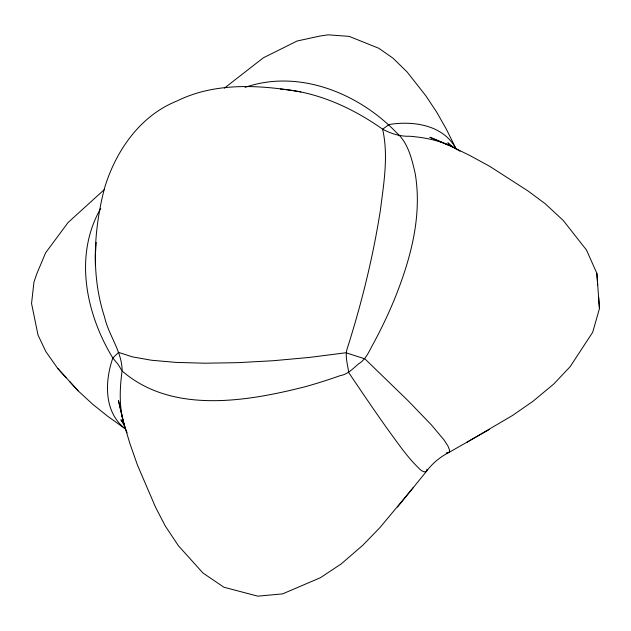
<?xml version="1.0" encoding="UTF-8"?>
<svg xmlns="http://www.w3.org/2000/svg" width="631" height="631" viewBox="0 0 631 631"><rect width="100%" height="100%" fill="white"/><g stroke="black" fill="none" stroke-linecap="round" stroke-linejoin="round"><path stroke-width="0.95" d="M426.974 469.196C427.297 474.544 420.798 470.805 419.134 468.494C407.208 457.081 397.964 443.238 388.199 430.019C374.696 411.089 361.681 391.812 348.691 372.519C347.776 365.049 345.125 357.272 346.805 349.889C361.389 304.3 372.929 257.685 380.359 210.391C383.743 183.653 388.633 155.896 382.623 129.181C352.492 107.893 317.559 91.937 280.424 89.066M446.22 452.9L449.083 452.451L449.587 450.171L447.978 446.046L444.082 440.028L431.367 424.868L408.257 400.906L364.868 358.842L345.891 352.753L309.624 357.406L273.089 360.735L237.642 362.667L204.807 363.204L175.883 362.391L151.637 360.262L132.526 356.894L118.581 352.39L112.823 358.029L118.013 364.3L122.106 370.925C122.154 351.467 108.674 335.55 104.557 316.999C90.927 275.4 93.688 230.094 104.494 188.227C115.615 151.101 140.137 115.52 177.208 100.905C215.226 82.069 260.193 84.854 300.869 91.952M96.212 242.462L95.336 255.153L95.407 265.58M598.63 297.185L599.45 308.559L592.683 332.269L570.195 366.619L553.813 383.971L532.966 401.292L512.569 415.45L466.924 442.236M112.831 358.022C104.738 381.416 103.673 412.098 125.206 428.757L107.956 416.46L92.52 404.108L78.063 390.778L57.626 368.299L45.787 351.506L38.01 335.014L31.55 303.487L33.94 282.207L36.748 273.901L45.645 252.786L68.101 222.491L104.367 189.552M100.771 208.364C73.638 255.31 85.966 313.883 112.839 358.045M123.242 422.802L120.907 419.741L124.425 425.783L118.439 400.527L123.037 420.648L129.852 443.388L137.44 465.063L155.518 507.166L165.385 526.175L178.447 545.783L202.93 572.987L223.91 587.24L257.827 596.169L282.601 593.874L320.39 577.736L341.245 563.893L362.872 545.184L380.012 527.5L413.51 487.282M397.522 507.016L426.753 470.986C432.409 463.454 439.728 457.246 448.097 452.924L489.277 429.522M224.344 88.166L263.308 57.831L297.027 41.039L319.57 36.117L328.096 34.831L349.188 36.377L378.813 48.279L393.074 58.241L407.003 71.863L425.87 95.833L436.818 112.35L446.638 129.741L456.103 148.948C443.593 124.93 413.352 120.529 389.027 124.536L382.623 129.189C390.928 133.559 400.038 136.611 409.519 136.241C427.132 137.629 445.123 141.447 460.102 151.251M245.065 87.362C298.779 68.795 358.779 93.23 396.52 132.676C408.17 142.732 411.925 159.304 415.222 173.706C422.344 216.165 410.568 259.152 394.832 298.353C388.649 313.497 381.589 328.27 373.875 342.688C369.458 350.252 366.493 359.11 358.653 363.819C352.887 368.599 347.847 374.42 340.03 375.69C328.428 379.807 316.683 383.545 304.812 386.827C246.469 401.624 171.766 414.204 122.091 370.941C119.259 391.528 118.817 413.352 127.099 432.827M449.808 144.941L447.813 142.78L453.2 147.22L429.845 137.227L448.815 145.146L469.819 155.494L489.759 166.347L528.037 190.988L545.097 203.624L563.286 220.503L586.491 250.018L596.847 273.31L599.45 308.559M57.626 368.299L66.168 377.709M69.615 381.479L78.063 390.778M596.847 273.31L597.691 284.952"/></g></svg>
